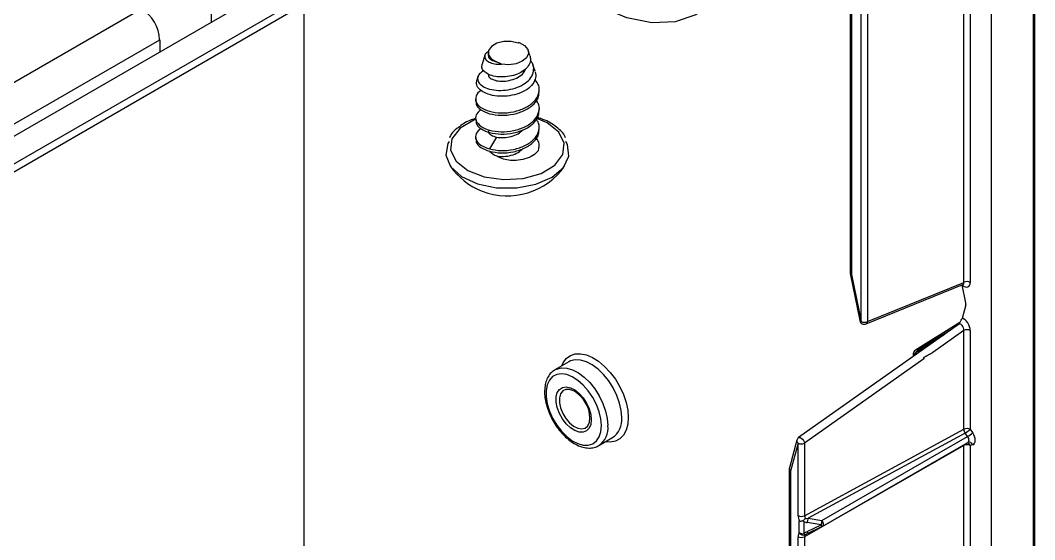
# Model space of a CAD drawing. Extents: x 0 to 6.35, y -6.25 to 0.
# Drawn here: x 2.409 to 4.61, y -3.376 to -2.249 of the extents above; entities that cross this region are included whole.
import ezdxf

# ---------------------------------------------------------------- set-up
doc = ezdxf.new("R2010")
doc.units = 0
doc.header["$LTSCALE"] = 0.5
doc.header["$MEASUREMENT"] = 0
for name, color, linetype in [('End Cap', 92, 'CONTINUOUS'), ('Hardware', 242, 'CONTINUOUS'), ('Housing', 150, 'CONTINUOUS')]:
    doc.layers.add(name, color=color, linetype=linetype)

msp = doc.modelspace()

# ---------------------------------------------------------------- linework, layer by layer
at = {"layer": 'End Cap', "transparency": 16777216}
for p, q in [((4.6098, -4.6248), (4.6098, -1.2966)), ((4.607, -4.6288), (4.607, -1.3006)), ((4.5161, -4.6844), (4.5161, -1.3531)), ((4.456, -2.8175), (4.456, -1.7382)), ((4.47, -1.7383), (4.47, -2.8176)), ((4.2331, -2.9024), (4.2331, -1.9019)), ((4.2471, -1.902), (4.2471, -2.9025)), ((4.2093, -2.0225), (4.2093, -2.7963)), ((2.824, -2.253), (2.824, -2.0346)), ((4.2122, -2.0265), (4.2122, -2.8004)), ((4.2095, -2.7983), (4.2303, -2.9004)), ((4.2122, -2.8004), (4.2331, -2.9024)), ((4.2439, -2.9076), (4.4542, -2.822)), ((4.2471, -2.9025), (4.456, -2.8175)), ((4.46, -2.8619), (4.4521, -2.823)), ((4.46, -2.8661), (4.4521, -2.8958)), ((4.4441, -2.909), (4.0977, -3.1542)), ((4.4474, -2.9047), (4.351, -2.9643)), ((4.429, -2.9196), (4.3561, -2.9647)), ((4.456, -2.9219), (4.3886, -2.9696)), ((4.4446, -2.9084), (4.444, -2.909)), ((4.456, -3.1363), (4.456, -2.9219)), ((4.47, -2.9219), (4.47, -3.1364)), ((4.398, -2.9402), (4.4126, -2.9313)), ((4.3501, -2.9715), (4.351, -2.9704)), ((4.3561, -2.9647), (4.3581, -2.9659)), ((4.3886, -2.9696), (4.3695, -2.9806)), ((4.3695, -2.9831), (4.1104, -3.1665)), ((4.3463, -2.9728), (4.3463, -2.9782)), ((4.348, -2.9761), (4.3485, -2.9767)), ((4.3692, -2.9804), (4.3695, -2.9806)), ((4.3695, -2.9806), (4.3695, -2.9831)), ((4.1104, -3.3238), (4.456, -3.1363)), ((4.4586, -3.1445), (4.1181, -3.3291)), ((4.4638, -3.1521), (4.4586, -3.1445)), ((4.47, -3.1364), (4.4752, -3.144)), ((4.0938, -3.1598), (4.0776, -3.2202)), ((4.0964, -3.1665), (4.0802, -3.2269)), ((4.0964, -3.3237), (4.0964, -3.1665)), ((4.1104, -3.1665), (4.1104, -3.3238)), ((4.1483, -3.3342), (4.4638, -3.1521)), ((4.149, -3.3469), (4.4645, -3.1648)), ((4.4646, -3.1648), (4.4652, -3.1645)), ((4.456, -3.1715), (4.1104, -3.3694)), ((4.456, -3.7488), (4.456, -3.1715)), ((4.4752, -3.1699), (4.47, -3.1715)), ((4.47, -3.1715), (4.47, -3.7488)), ((4.0773, -3.2228), (4.0773, -4.0379)), ((4.0802, -3.2269), (4.0802, -4.0419)), ((4.0992, -3.3611), (4.0992, -3.3352)), ((4.1089, -3.3367), (4.1089, -3.3626)), ((4.1466, -3.3438), (4.1164, -3.3387)), ((4.1164, -3.3583), (4.1466, -3.3438)), ((4.1181, -3.3291), (4.1483, -3.3342)), ((4.1181, -3.3616), (4.1182, -3.3617)), ((4.1182, -3.3617), (4.1483, -3.3473)), ((4.0964, -3.9361), (4.0964, -3.3693)), ((4.1104, -3.3694), (4.1104, -3.9362))]:
    msp.add_line(p, q, dxfattribs=at)
at = {"layer": 'End Cap', "linetype": 'Continuous', "lineweight": 25, "transparency": 16777216}
for p, q in [((3.5993, -2.9899), (3.5692, -3.0072)), ((3.6015, -2.9887), (3.5993, -2.9899)), ((3.5676, -3.0082), (3.5692, -3.0072)), ((3.6642, -3.1718), (3.6943, -3.1544)), ((3.6931, -3.1551), (3.6943, -3.1544))]:
    msp.add_line(p, q, dxfattribs=at)
at = {"layer": 'End Cap', "transparency": 16777216, "flags": 128}
for points in [[(3.8749, -1.7043), (3.9122, -1.7752), (3.9416, -1.8489), (3.9617, -1.9225), (3.9719, -1.9934), (3.9719, -2.0595), (3.9617, -2.1187), (3.9416, -2.169), (3.9122, -2.2088), (3.8746, -2.2368), (3.8298, -2.2522), (3.7794, -2.2544), (3.7249, -2.2434), (3.6682, -2.2195), (3.611, -2.1835), (3.5929, -2.1697)], [(4.398, -2.9402), (4.3991, -2.9408), (4.3991, -2.9408)], [(4.4752, -3.1699), (4.4775, -3.1687), (4.4793, -3.1666), (4.4804, -3.1637), (4.4807, -3.1602), (4.4804, -3.1563), (4.4793, -3.1521), (4.4775, -3.148), (4.4752, -3.144)], [(4.0977, -3.1542), (4.0988, -3.1538), (4.101, -3.1541), (4.1034, -3.1554), (4.1059, -3.1577), (4.108, -3.1605), (4.1096, -3.1636), (4.1104, -3.1665)], [(4.4638, -3.1521), (4.465, -3.1541), (4.4659, -3.1561), (4.4664, -3.1582), (4.4666, -3.1602), (4.4664, -3.1619), (4.4659, -3.1634), (4.465, -3.1644), (4.4645, -3.1648)], [(4.1483, -3.3342), (4.1495, -3.3362), (4.1503, -3.3383), (4.1509, -3.3404), (4.1511, -3.3423), (4.1509, -3.3441), (4.1503, -3.3455), (4.1495, -3.3466), (4.149, -3.3469)]]:
    msp.add_lwpolyline(points, dxfattribs=at)
at = {"layer": 'End Cap', "linetype": 'Continuous', "lineweight": 25, "transparency": 16777216, "flags": 128}
for points in [[(3.584, -2.9987), (3.587, -2.9923), (3.5938, -2.983), (3.6025, -2.9765), (3.613, -2.9729), (3.6247, -2.9724), (3.6373, -2.9749), (3.6505, -2.9805), (3.6638, -2.9888), (3.6768, -2.9998), (3.689, -3.0129), (3.7001, -3.0277), (3.7098, -3.0439), (3.7176, -3.0609), (3.7234, -3.0781), (3.7269, -3.0949), (3.7281, -3.1109)], [(3.714, -3.1109), (3.7127, -3.0955), (3.7091, -3.0793), (3.7033, -3.0628), (3.6954, -3.0467), (3.6857, -3.0314), (3.6747, -3.0177), (3.6626, -3.0059), (3.65, -2.9965), (3.6372, -2.9898), (3.6248, -2.9862), (3.6132, -2.9856), (3.6028, -2.9881), (3.6015, -2.9887)], [(3.5692, -3.0072), (3.5727, -3.0055), (3.5831, -3.0029), (3.5948, -3.0035), (3.6072, -3.0072), (3.6199, -3.0138), (3.6326, -3.0232), (3.6446, -3.035), (3.6557, -3.0488), (3.6653, -3.064), (3.6732, -3.0802), (3.6791, -3.0967), (3.6827, -3.1129), (3.6839, -3.1283)], [(3.6698, -3.1283), (3.6685, -3.1136), (3.6649, -3.0981), (3.659, -3.0824), (3.6511, -3.0672), (3.6415, -3.053), (3.6305, -3.0405), (3.6188, -3.0302), (3.6066, -3.0225), (3.5946, -3.0177), (3.5832, -3.016), (3.5729, -3.0174), (3.5641, -3.022), (3.5571, -3.0296), (3.5523, -3.0397), (3.5499, -3.052), (3.5499, -3.0661), (3.5523, -3.0813), (3.5571, -3.0969), (3.5641, -3.1125), (3.5729, -3.1272), (3.5832, -3.1406), (3.5946, -3.1521), (3.6066, -3.1611), (3.6188, -3.1674), (3.6305, -3.1707), (3.6415, -3.1708), (3.6511, -3.1678), (3.659, -3.1617), (3.6649, -3.1528), (3.6685, -3.1415), (3.6698, -3.1283)], [(3.6479, -3.1157), (3.6467, -3.126), (3.6432, -3.1342), (3.6376, -3.1399), (3.6302, -3.1427), (3.6215, -3.1425), (3.6121, -3.1391), (3.6025, -3.1329), (3.5934, -3.1242), (3.5853, -3.1136), (3.5787, -3.1017), (3.5741, -3.0893), (3.5717, -3.0772), (3.5717, -3.0661), (3.5741, -3.0568), (3.5787, -3.0497), (3.5853, -3.0454), (3.5934, -3.0442), (3.6025, -3.046), (3.6121, -3.0508), (3.6215, -3.0584), (3.6302, -3.0681), (3.6376, -3.0794), (3.6432, -3.0916), (3.6467, -3.104), (3.6479, -3.1157)], [(3.6117, -3.0539), (3.6095, -3.0527), (3.6006, -3.0497), (3.5925, -3.0499), (3.5859, -3.0532), (3.5812, -3.0594), (3.5788, -3.0681), (3.5788, -3.0786), (3.5812, -3.0901), (3.5859, -3.1017), (3.5925, -3.1127), (3.6006, -3.1222), (3.6095, -3.1294), (3.6185, -3.1339), (3.627, -3.1353), (3.6344, -3.1336), (3.6402, -3.1288), (3.6438, -3.1212), (3.645, -3.1116), (3.645, -3.1116)], [(3.7281, -3.1109), (3.7269, -3.1255), (3.7234, -3.1383), (3.7176, -3.1488), (3.7098, -3.1568), (3.7001, -3.1618), (3.689, -3.1639), (3.679, -3.1633)]]:
    msp.add_lwpolyline(points, dxfattribs=at)
at = {"layer": 'End Cap', "transparency": 16777216}
for centre, radius, start, end in [((4.2193, -2.7963), 0.01, 180, 191.5647), ((4.2142, -2.7959), 0.00494, 185.0787, 246.2415), ((4.2125, -2.7972), 0.00323, 200.668, 264.7132), ((4.4629, -2.8312), 0.0154, 62.6565, 116.7662), ((4.2401, -2.8984), 0.01, 191.5647, 292.1465), ((4.2334, -2.8992), 0.00323, 200.668, 264.7132), ((4.2401, -2.8887), 0.0154, 242.6565, 296.7662), ((4.2414, -2.9025), 0.00566, 296.0173, 0.2409), ((4.4629, -2.9356), 0.0154, 62.6565, 116.7662), ((4.3563, -2.9728), 0.01, 121.7291, 180), ((4.3532, -2.9688), 0.00501, 54.4735, 116.3416), ((4.3642, -2.9771), 0.0148, 122.837, 153.0094), ((4.3412, -2.98), 0.0137, 29.2314, 44.5363), ((4.3612, -2.9608), 0.00592, 239.4413, 287.6716), ((4.3506, -2.9726), 0.0043, 182.7022, 234.0979), ((4.3621, -2.9798), 0.0146, 145.2176, 165.0847), ((4.3426, -2.9796), 0.0111, 30.2078, 46.9629), ((4.4629, -3.1501), 0.0154, 62.6565, 116.7662), ((4.4711, -3.1359), 0.0152, 181.5623, 214.3777), ((4.4214, -3.08), 0.0744, 299.9931, 310.7456), ((4.4266, -3.0876), 0.0744, 299.9931, 310.7456), ((4.1005, -3.161), 0.00685, 169.7358, 232.6806), ((4.1034, -3.1624), 0.01, 125.2969, 165.0011), ((4.1035, -3.1528), 0.0154, 242.6565, 296.7662), ((4.4612, -3.1752), 0.00954, 22.8097, 81.1188), ((4.4671, -3.1729), 0.00867, 20.1626, 102.7357), ((4.4635, -3.1713), 0.00752, 166.7136, 181.3656), ((4.4629, -3.1852), 0.0154, 62.6565, 116.7662), ((4.0873, -3.2228), 0.01, 165.0011, 180), ((4.0822, -3.2223), 0.00494, 185.0787, 246.2415), ((4.0843, -3.2214), 0.00685, 169.7358, 232.6806), ((4.1035, -3.31), 0.0154, 242.6565, 296.7662), ((4.0949, -3.3299), 0.0232, 337.7408, 1.9215), ((4.1251, -3.335), 0.0232, 337.7408, 1.9215), ((4.2006, -3.3188), 0.0595, 204.851, 208.5613), ((4.1063, -3.3475), 0.0154, 242.6428, 279.7711), ((4.1079, -3.356), 0.0101, 210.6572, 293.2771), ((4.1158, -3.3577), 0.00847, 215.1978, 242.4892), ((4.1704, -3.3332), 0.0595, 204.851, 208.5613), ((4.144, -3.3382), 0.01, 295.595, 299.9973), ((4.1035, -3.3556), 0.0154, 242.6565, 296.7662)]:
    msp.add_arc(centre, radius, start, end, dxfattribs=at)
at = {"layer": 'End Cap', "linetype": 'Continuous', "lineweight": 25, "transparency": 16777216}
for centre, radius, start, end in [((3.5739, -3.1142), 0.0712, 2.1324, 57.8499), ((3.6671, -3.1159), 0.0471, 305.179, 6.1285), ((3.6383, -3.1339), 0.046, 304.8967, 6.9983)]:
    msp.add_arc(centre, radius, start, end, dxfattribs=at)
at = {"layer": 'End Cap', "transparency": 16777216}
for centre, major_axis, ratio, start_param, end_param in [((4.4559, -2.8094), (-0.0099, 0.0175), 0.576016, 2.094048, 3.934446), ((4.4488, -2.8134), (-0.00592, 0.00831), 0.506162, 3.022569, 3.89038), ((4.4532, -2.8601), (-0.005, 0.00866), 0.577382, 3.66515, 4.188667), ((4.4559, -2.9138), (-0.0099, 0.0175), 0.578664, 3.936819, 5.777217), ((4.4488, -2.9179), (-0.00377, 0.00943), 0.657617, 4.035457, 6.439785), ((4.4443, -2.9293), (0.1266, 0.0722), 0.096871, 1.889167, 2.261918), ((4.3816, -2.9654), (0.0633, 0.0361), 0.096871, 4.459728, 4.766657), ((4.3624, -2.979), (-0.00495, 0.00873), 0.578664, 3.936819, 4.243748), ((4.1105, -3.3319), (-0.01, 0.0173), 0.577247, 0.7853, 1.433193), ((4.1407, -3.3222), (0.0398, 0.0069), 0.399844, 3.720358, 3.98888), ((4.1176, -3.3278), (-0.00524, 0.00853), 0.57904, 0.769672, 1.417564), ((4.1381, -3.3167), (0.0328, 0.0105), 0.225845, 3.72057, 3.989092), ((4.1105, -3.3775), (-0.01, 0.0173), 0.577517, 0.137641, 0.785534), ((4.1407, -3.3672), (0.0397, 0.0078), 0.397023, 2.147292, 2.415814), ((4.1176, -3.3734), (-0.00503, 0.00864), 0.595586, 0.135346, 0.783238), ((4.1381, -3.3617), (0.0328, 0.0113), 0.223705, 2.145109, 2.413631)]:
    msp.add_ellipse(centre, major_axis=major_axis, ratio=ratio, start_param=start_param, end_param=end_param, dxfattribs=at)
for points, knots in [([(4.454, -2.8222), (4.4547, -2.8221), (4.4554, -2.8219), (4.4551, -2.8218), (4.4551, -2.8218)], [0, 0, 0, 0, 0.913873, 1, 1, 1, 1]), ([(4.4446, -2.9084), (4.4454, -2.9073), (4.4477, -2.9044), (4.4506, -2.9), (4.4516, -2.897), (4.4521, -2.8958)], [0, 0, 0, 0, 0.2505174, 0.686687, 1, 1, 1, 1]), ([(4.351, -2.9704), (4.3516, -2.9699), (4.3526, -2.9692), (4.3546, -2.9681), (4.3566, -2.967), (4.3577, -2.9662), (4.3581, -2.9659)], [0, 0, 0, 0, 0.2846687, 0.4357061, 0.7736314, 1, 1, 1, 1]), ([(4.0992, -3.3352), (4.0993, -3.3352), (4.1001, -3.3354), (4.1021, -3.3355), (4.105, -3.3351), (4.1068, -3.3346), (4.1074, -3.3344)], [0, 0, 0, 0, 0.01719, 0.406515, 0.785971, 1, 1, 1, 1]), ([(4.1074, -3.3344), (4.1083, -3.3336), (4.1099, -3.332), (4.1113, -3.3303), (4.1119, -3.3295), (4.1119, -3.3295)], [0, 0, 0, 0, 0.516727, 0.980694, 1, 1, 1, 1]), ([(4.1089, -3.3367), (4.1089, -3.3367), (4.1084, -3.3359), (4.1079, -3.3352), (4.1074, -3.3344)], [0, 0, 0, 0, 0.04087, 1, 1, 1, 1])]:
    msp.add_open_spline(points, degree=3, knots=knots, dxfattribs=at)
at = {"layer": 'End Cap', "linetype": 'Continuous', "lineweight": 25, "transparency": 16777216}
msp.add_open_spline([(3.5675, -3.0088), (3.5659, -3.0097), (3.5612, -3.0125), (3.5554, -3.0199), (3.5502, -3.0301), (3.5472, -3.0423), (3.5463, -3.056), (3.5476, -3.0709), (3.5512, -3.0864), (3.5568, -3.1021), (3.5642, -3.1173), (3.5733, -3.1316), (3.5837, -3.1447), (3.5952, -3.1561), (3.6074, -3.1654), (3.6201, -3.1723), (3.6329, -3.1765), (3.6454, -3.1775), (3.6562, -3.1759), (3.6621, -3.1727), (3.6645, -3.1713)], degree=3, knots=[0, 0, 0, 0, 0.02789, 0.081607, 0.135989, 0.192211, 0.250174, 0.309016, 0.367941, 0.426712, 0.485358, 0.543979, 0.602683, 0.661577, 0.720792, 0.780421, 0.840374, 0.899834, 0.957531, 1, 1, 1, 1], dxfattribs=at)
at = {"layer": 'Hardware', "transparency": 16777216}
for p, q in [((3.4917, -2.297), (3.4894, -2.2989)), ((3.4173, -2.3247), (3.4109, -2.3444)), ((3.4241, -2.319), (3.4241, -2.3254)), ((3.5149, -2.3253), (3.5112, -2.3141)), ((3.4529, -2.3445), (3.4426, -2.3391)), ((3.5261, -2.3594), (3.5214, -2.3453)), ((3.4021, -2.3712), (3.3997, -2.3786)), ((3.397, -2.4198), (3.397, -2.4249)), ((3.535, -2.4045), (3.535, -2.3994)), ((3.535, -2.4453), (3.535, -2.4402)), ((3.397, -2.4606), (3.397, -2.4657)), ((3.535, -2.4861), (3.535, -2.481)), ((3.397, -2.5015), (3.397, -2.5066)), ((3.4426, -2.5024), (3.4275, -2.5281))]:
    msp.add_line(p, q, dxfattribs=at)
at = {"layer": 'Hardware', "transparency": 16777216, "flags": 128}
for points in [[(3.4894, -2.2989), (3.4744, -2.2953), (3.458, -2.2953), (3.4429, -2.2988), (3.4312, -2.3055), (3.4249, -2.3142), (3.4249, -2.3237), (3.4311, -2.3324), (3.4426, -2.3391)], [(3.4917, -2.297), (3.5034, -2.3035), (3.5104, -2.312), (3.5119, -2.3213), (3.5076, -2.3304), (3.4982, -2.338), (3.4848, -2.3433), (3.469, -2.3455), (3.4529, -2.3445)], [(3.3632, -2.4832), (3.3457, -2.5059), (3.3428, -2.5307), (3.3547, -2.5546), (3.38, -2.5747), (3.4157, -2.5886), (3.4575, -2.5946), (3.5003, -2.5919), (3.539, -2.581), (3.5689, -2.5631), (3.5863, -2.5404), (3.5893, -2.5156), (3.5774, -2.4917), (3.5521, -2.4716), (3.5295, -2.4617)], [(3.3965, -2.4639), (3.3931, -2.4653), (3.3632, -2.4832)], [(3.3394, -2.5116), (3.3369, -2.5164), (3.3326, -2.5417), (3.3428, -2.5664), (3.3664, -2.5879), (3.4008, -2.6037), (3.4422, -2.6123), (3.4862, -2.6127), (3.528, -2.6048), (3.5632, -2.5894), (3.5877, -2.5683), (3.5991, -2.5438), (3.5961, -2.5184), (3.5927, -2.5117)]]:
    msp.add_lwpolyline(points, dxfattribs=at)
at = {"layer": 'Hardware', "transparency": 16777216}
for centre, radius, start, end in [((3.454, -2.5106), 0.0346, 221.7739, 250.7601), ((3.466, -2.479), 0.151, 214.7003, 248.7618), ((3.466, -2.479), 0.151, 248.7618, 325.2997)]:
    msp.add_arc(centre, radius, start, end, dxfattribs=at)
for points, knots in [([(3.5144, -2.3254), (3.5152, -2.3282), (3.5172, -2.3348), (3.5137, -2.3454), (3.5051, -2.3561), (3.4916, -2.3646), (3.475, -2.3701), (3.457, -2.3725), (3.4395, -2.3713), (3.4247, -2.3666), (3.4144, -2.3598), (3.4094, -2.3519), (3.4108, -2.3467), (3.4115, -2.3445)], [0, 0, 0, 0, 0.066732, 0.156581, 0.249872, 0.343519, 0.436816, 0.533046, 0.630041, 0.726776, 0.825938, 0.926277, 1, 1, 1, 1]), ([(3.4248, -2.3171), (3.4234, -2.3179), (3.4187, -2.3204), (3.4161, -2.3265), (3.4178, -2.3339), (3.4256, -2.3397), (3.4375, -2.3439), (3.4478, -2.3443), (3.4529, -2.3445)], [0, 0, 0, 0, 0.077112, 0.268229, 0.459026, 0.640872, 0.82291, 1, 1, 1, 1]), ([(3.4249, -2.3254), (3.4247, -2.3265), (3.4243, -2.3301), (3.4302, -2.3353), (3.4385, -2.3379), (3.4426, -2.3391)], [0, 0, 0, 0, 0.192218, 0.601697, 1, 1, 1, 1]), ([(3.4146, -2.3584), (3.4112, -2.3607), (3.4036, -2.3656), (3.4001, -2.3756), (3.4037, -2.3858), (3.4147, -2.3941), (3.4312, -2.4), (3.4514, -2.4019), (3.4727, -2.3993), (3.4928, -2.393), (3.5091, -2.383), (3.5199, -2.3701), (3.5239, -2.3562), (3.5224, -2.3442), (3.5173, -2.3378), (3.5156, -2.3357)], [0, 0, 0, 0, 0.071088, 0.157567, 0.243684, 0.326578, 0.409818, 0.492811, 0.572435, 0.652442, 0.732297, 0.808662, 0.885442, 0.962076, 1, 1, 1, 1]), ([(3.4249, -2.3662), (3.4247, -2.3674), (3.4242, -2.3709), (3.4303, -2.376), (3.442, -2.3805), (3.4575, -2.3817), (3.4742, -2.379), (3.4897, -2.373), (3.5015, -2.364), (3.5048, -2.3567), (3.5063, -2.3533)], [0, 0, 0, 0, 0.065042, 0.2036, 0.338376, 0.473152, 0.61171, 0.744428, 0.881701, 1, 1, 1, 1]), ([(3.5253, -2.3597), (3.5262, -2.3621), (3.5289, -2.3689), (3.5257, -2.3807), (3.5165, -2.3936), (3.501, -2.4042), (3.4813, -2.4111), (3.4596, -2.4144), (3.4381, -2.4134), (3.4194, -2.4081), (3.4057, -2.3998), (3.3981, -2.3895), (3.3993, -2.3822), (3.3999, -2.3787)], [0, 0, 0, 0, 0.048414, 0.139339, 0.232379, 0.326281, 0.420044, 0.515514, 0.612185, 0.708778, 0.806684, 0.906123, 1, 1, 1, 1]), ([(3.4094, -2.4011), (3.4092, -2.4012), (3.4025, -2.4041), (3.3972, -2.4131), (3.3964, -2.4265), (3.407, -2.4385), (3.4265, -2.4473), (3.452, -2.451), (3.4795, -2.4483), (3.5051, -2.4399), (3.5248, -2.4261), (3.5352, -2.4087), (3.5361, -2.3915), (3.5288, -2.3815), (3.5255, -2.377)], [0, 0, 0, 0, 0.003148, 0.096395, 0.186676, 0.280758, 0.372381, 0.464003, 0.558085, 0.648366, 0.741614, 0.834862, 0.925143, 1, 1, 1, 1]), ([(3.3983, -2.4249), (3.398, -2.427), (3.3973, -2.4336), (3.4073, -2.4436), (3.4264, -2.4524), (3.452, -2.4562), (3.4795, -2.4534), (3.5052, -2.445), (3.5244, -2.4312), (3.5347, -2.4166), (3.534, -2.4075), (3.5338, -2.4045)], [0, 0, 0, 0, 0.059914, 0.1873161, 0.3113874, 0.4354588, 0.5628608, 0.6851154, 0.8113874, 0.9376594, 1, 1, 1, 1]), ([(3.4083, -2.4428), (3.4043, -2.4464), (3.3962, -2.4537), (3.3967, -2.4674), (3.407, -2.4793), (3.4265, -2.4882), (3.452, -2.4919), (3.4795, -2.4891), (3.5051, -2.4808), (3.5249, -2.4669), (3.5351, -2.4496), (3.5364, -2.4339), (3.5304, -2.4254), (3.5283, -2.4224)], [0, 0, 0, 0, 0.091917, 0.185206, 0.282422, 0.377096, 0.471771, 0.568987, 0.662276, 0.758629, 0.854983, 0.948272, 1, 1, 1, 1]), ([(3.396, -2.4623), (3.392, -2.4635), (3.3771, -2.4679), (3.3666, -2.476), (3.359, -2.482)], [0, 0, 0, 0, 0.269906, 1, 1, 1, 1]), ([(3.3983, -2.4657), (3.398, -2.4678), (3.3973, -2.4745), (3.4073, -2.4844), (3.4264, -2.4933), (3.452, -2.497), (3.4795, -2.4942), (3.5052, -2.4859), (3.5244, -2.472), (3.5347, -2.4574), (3.534, -2.4483), (3.5338, -2.4453)], [0, 0, 0, 0, 0.059914, 0.1873161, 0.3113874, 0.4354588, 0.5628608, 0.6851154, 0.8113874, 0.9376594, 1, 1, 1, 1]), ([(3.4275, -2.5281), (3.4355, -2.5297), (3.4517, -2.5329), (3.4796, -2.5299), (3.5051, -2.5216), (3.5249, -2.5077), (3.5351, -2.4904), (3.5362, -2.4741), (3.5297, -2.4649), (3.5271, -2.4612)], [0, 0, 0, 0, 0.14934, 0.302689, 0.449842, 0.601831, 0.75382, 0.900974, 1, 1, 1, 1]), ([(3.5921, -2.504), (3.5914, -2.5023), (3.5876, -2.4924), (3.5694, -2.4779), (3.5485, -2.4646), (3.5331, -2.4608), (3.5302, -2.4601)], [0, 0, 0, 0, 0.083537, 0.483505, 0.90227, 1, 1, 1, 1]), ([(3.359, -2.482), (3.358, -2.4826), (3.3518, -2.4863), (3.3449, -2.4937), (3.3417, -2.5012), (3.3405, -2.5041)], [0, 0, 0, 0, 0.107339, 0.658212, 1, 1, 1, 1]), ([(3.4083, -2.4836), (3.4043, -2.4872), (3.3962, -2.4946), (3.3968, -2.5082), (3.4067, -2.5204), (3.4206, -2.5256), (3.4275, -2.5281)], [0, 0, 0, 0, 0.24375, 0.491136, 0.748938, 1, 1, 1, 1]), ([(3.4275, -2.5332), (3.4355, -2.5348), (3.4517, -2.538), (3.4796, -2.535), (3.5052, -2.5267), (3.5245, -2.5128), (3.5347, -2.4982), (3.534, -2.4891), (3.5338, -2.4861)], [0, 0, 0, 0, 0.180176, 0.365188, 0.542726, 0.726098, 0.909469, 1, 1, 1, 1]), ([(3.3983, -2.5066), (3.3981, -2.5087), (3.3973, -2.5153), (3.407, -2.5255), (3.4207, -2.5307), (3.4275, -2.5332)], [0, 0, 0, 0, 0.1924099, 0.6015532, 1, 1, 1, 1]), ([(3.4249, -2.4887), (3.4247, -2.4898), (3.4243, -2.4934), (3.4302, -2.4987), (3.4385, -2.5012), (3.4426, -2.5024)], [0, 0, 0, 0, 0.192218, 0.601697, 1, 1, 1, 1]), ([(3.4426, -2.5024), (3.4475, -2.5031), (3.4574, -2.5044), (3.4742, -2.5014), (3.4896, -2.4958), (3.4965, -2.4895), (3.4998, -2.4865)], [0, 0, 0, 0, 0.253645, 0.514407, 0.76418, 1, 1, 1, 1]), ([(3.5335, -2.5314), (3.5348, -2.5252), (3.5367, -2.5158), (3.5305, -2.5071), (3.5283, -2.504)], [0, 0, 0, 0, 0.650371, 1, 1, 1, 1]), ([(3.4426, -2.5432), (3.4475, -2.5439), (3.4574, -2.5452), (3.4742, -2.5422), (3.4896, -2.5366), (3.4965, -2.5303), (3.4998, -2.5273)], [0, 0, 0, 0, 0.253645, 0.514407, 0.76418, 1, 1, 1, 1]), ([(3.5335, -2.5314), (3.5308, -2.5344), (3.5248, -2.5411), (3.5092, -2.5487), (3.4909, -2.553), (3.4728, -2.5535), (3.457, -2.5506), (3.4474, -2.5465), (3.4433, -2.5437), (3.4426, -2.5432)], [0, 0, 0, 0, 0.158632, 0.348332, 0.535917, 0.682494, 0.829173, 0.972991, 1, 1, 1, 1])]:
    msp.add_open_spline(points, degree=3, knots=knots, dxfattribs=at)
at = {"layer": 'Housing', "transparency": 16777216}
for p, q in [((2.963, -2.1728), (1.079, -3.2604)), ((3.0175, -2.2019), (1.0825, -3.3189)), ((1.0833, -3.3348), (3.0246, -2.2141)), ((3.0246, -2.2141), (3.0246, -4.7053)), ((2.6728, -2.224), (1.0688, -3.1499)), ((1.0771, -3.235), (2.7117, -2.2914)), ((2.7117, -2.2914), (2.7117, -2.3179))]:
    msp.add_line(p, q, dxfattribs=at)
msp.add_arc((2.6272, -2.2952), 0.0845, 2.6055, 57.3945, dxfattribs=at)

doc.saveas('drawing.dxf')
